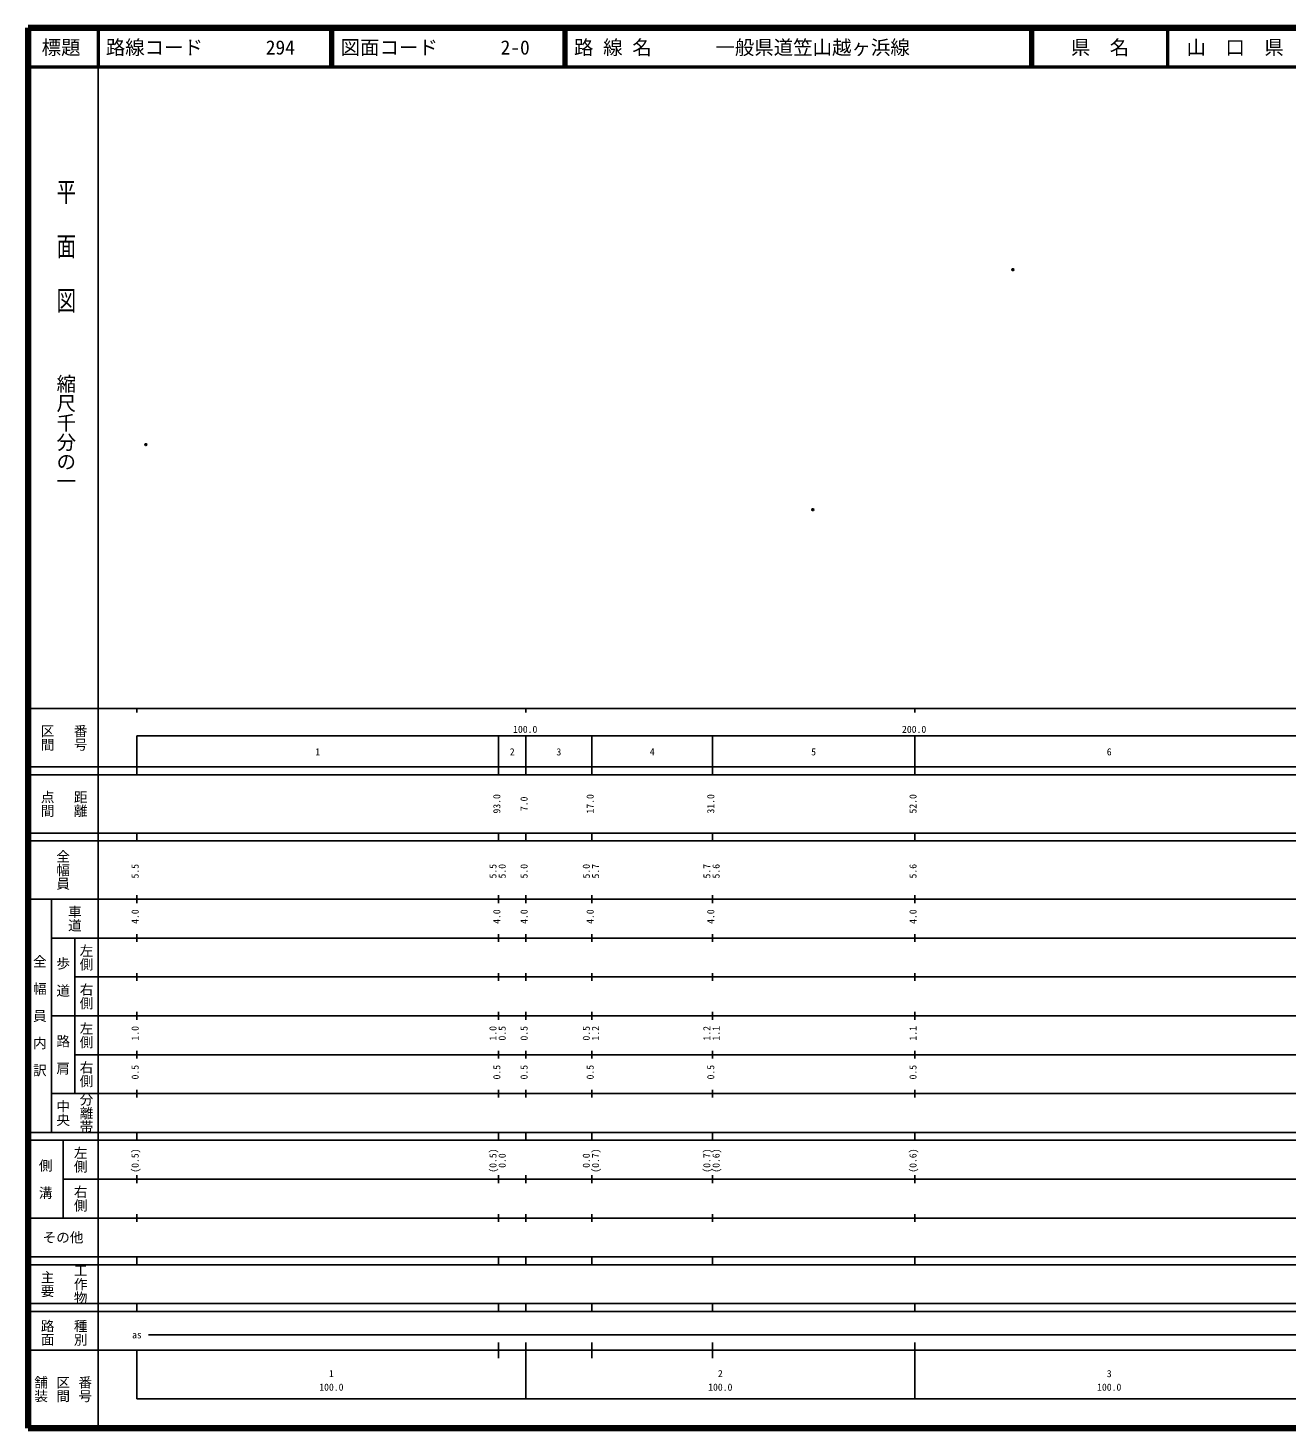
# Model space of a CAD drawing. Units: millimetres on the paper. Extents: x 40 to 680, y 20 to 380.
# Drawn here: x 40 to 363.7, y 20 to 380 of the extents above; entities that cross this region are included whole.
import ezdxf
from ezdxf.enums import TextEntityAlignment as Align

# ---------------------------------------------------------------- set-up
doc = ezdxf.new("R2010")
doc.units = ezdxf.units.MM
doc.header["$PDMODE"] = 32
doc.header["$PDSIZE"] = 0.5
doc.layers.add('M-OTRS', color=6, linetype='Continuous')
doc.layers.add('M-TTL-TXT', color=7, linetype='Continuous')
for name, color, linetype, lineweight in [('M-TTL', 2, 'Continuous', 140), ('M-TTL-BAND', 7, 'Continuous', 25), ('M-TTL-LINE', 7, 'Continuous', 50)]:
    doc.layers.add(name, color=color, linetype=linetype, lineweight=lineweight)
doc.styles.add('@ＭＳ ゴシック', font='')
doc.styles.add('ＭＳ ゴシック', font='')
doc.styles.get('@ＭＳ ゴシック').set_extended_font_data('@MS Gothic')
doc.styles.get('ＭＳ ゴシック').set_extended_font_data('MS Gothic')

msp = doc.modelspace()

# ---------------------------------------------------------------- linework, layer by layer
at = {"layer": 'M-OTRS'}
for p in [(293.229, 317.858), (70.319, 272.863), (241.764, 256.145)]:
    msp.add_point(p, dxfattribs=at)
at = {"layer": 'M-TTL'}
for p, q in [((40, 380), (40, 20)), ((680, 380), (40, 380)), ((40, 20), (680, 20))]:
    msp.add_line(p, q, dxfattribs=at)
at = {"layer": 'M-TTL-BAND'}
for p, q in [((58, 370), (58, 20)), ((40, 205), (579, 205)), ((68, 205), (68, 204)), ((168, 205), (168, 204)), ((268, 205), (268, 204)), ((68, 198), (579, 198)), ((68, 198), (68, 188)), ((161, 188), (161, 198)), ((168, 188), (168, 198)), ((185, 188), (185, 198)), ((216, 188), (216, 198)), ((268, 188), (268, 198)), ((40, 190), (579, 190)), ((40, 188), (579, 188)), ((40, 173), (579, 173)), ((68, 171), (68, 173)), ((161, 171), (161, 173)), ((168, 171), (168, 173)), ((185, 171), (185, 173)), ((216, 171), (216, 173)), ((268, 171), (268, 173)), ((40, 171), (579, 171)), ((40, 156), (579, 156)), ((46, 96), (46, 156)), ((68, 155), (68, 157)), ((161, 155), (161, 157)), ((168, 155), (168, 157)), ((185, 155), (185, 157)), ((216, 155), (216, 157)), ((268, 155), (268, 157)), ((46, 146), (579, 146)), ((52, 146), (52, 106)), ((68, 145), (68, 147)), ((161, 145), (161, 147)), ((168, 145), (168, 147)), ((185, 145), (185, 147)), ((216, 145), (216, 147)), ((268, 145), (268, 147)), ((68, 135), (68, 137)), ((161, 135), (161, 137)), ((168, 135), (168, 137)), ((185, 135), (185, 137)), ((216, 135), (216, 137)), ((268, 135), (268, 137)), ((52, 136), (579, 136)), ((46, 126), (579, 126)), ((68, 125), (68, 127)), ((161, 125), (161, 127)), ((168, 125), (168, 127)), ((185, 125), (185, 127)), ((216, 125), (216, 127)), ((268, 125), (268, 127)), ((52, 116), (579, 116)), ((68, 115), (68, 117)), ((161, 115), (161, 117)), ((168, 115), (168, 117)), ((185, 115), (185, 117)), ((216, 115), (216, 117)), ((268, 115), (268, 117)), ((46, 106), (579, 106)), ((68, 105), (68, 107)), ((161, 105), (161, 107)), ((168, 105), (168, 107)), ((185, 105), (185, 107)), ((216, 105), (216, 107)), ((268, 105), (268, 107)), ((40, 96), (579, 96)), ((40, 94), (579, 94)), ((49, 94), (49, 74)), ((68, 94), (68, 96)), ((161, 94), (161, 96)), ((168, 94), (168, 96)), ((185, 94), (185, 96)), ((216, 94), (216, 96)), ((268, 94), (268, 96)), ((49, 84), (579, 84)), ((68, 83), (68, 85)), ((161, 83), (161, 85)), ((168, 83), (168, 85)), ((185, 83), (185, 85)), ((216, 83), (216, 85)), ((268, 83), (268, 85)), ((40, 74), (579, 74)), ((68, 73), (68, 75)), ((161, 73), (161, 75)), ((168, 73), (168, 75)), ((185, 73), (185, 75)), ((216, 73), (216, 75)), ((268, 73), (268, 75)), ((40, 64), (579, 64)), ((40, 62), (579, 62)), ((68, 62), (68, 64)), ((161, 62), (161, 64)), ((168, 62), (168, 64)), ((185, 62), (185, 64)), ((216, 62), (216, 64)), ((268, 62), (268, 64)), ((40, 52), (579, 52)), ((68, 50), (68, 52)), ((161, 50), (161, 52)), ((168, 50), (168, 52)), ((185, 50), (185, 52)), ((216, 50), (216, 52)), ((268, 50), (268, 52)), ((40, 50), (579, 50)), ((71, 44), (565, 44)), ((40, 40), (579, 40)), ((68, 40), (68, 27.5)), ((161, 38), (161, 42)), ((168, 27.5), (168, 42)), ((185, 38), (185, 42)), ((216, 38), (216, 42)), ((268, 27.5), (268, 42)), ((68, 27.5), (579, 27.5))]:
    msp.add_line(p, q, dxfattribs=at)
at = {"layer": 'M-TTL-LINE'}
for p, q in [((58, 380), (58, 370)), ((117.75, 380), (117.75, 370)), ((118.25, 380), (118.25, 370)), ((177.75, 380), (177.75, 370)), ((178.25, 380), (178.25, 370)), ((297.75, 380), (297.75, 370)), ((298.25, 380), (298.25, 370)), ((333, 380), (333, 370)), ((40, 370), (680, 370))]:
    msp.add_line(p, q, dxfattribs=at)

# ---------------------------------------------------------------- texts
at = {"layer": 'M-TTL-BAND', "style": '@ＭＳ ゴシック', "width": 1.4}
msp.add_text('平  面  図', height=3.666, rotation=270, dxfattribs=at).set_placement((49.777, 306.475), align=Align.MIDDLE_RIGHT)
at = {"layer": 'M-TTL-BAND', "style": '@ＭＳ ゴシック'}
msp.add_text('縮尺千分の一', height=3.666, rotation=270, dxfattribs=at).set_placement((49.777, 261.03), align=Align.MIDDLE_RIGHT)
for s, p in [('区間', (45, 197.5)), ('番号', (53.5, 197.5)), ('点間', (45, 180.5)), ('距離', (53.5, 180.5)), ('全幅員', (49, 163.5)), ('車道', (52, 151)), ('左側', (55, 141)), ('全\u3000幅\u3000員\u3000内\u3000訳', (43, 126)), ('歩\u3000道', (49, 136)), ('右側', (55, 131)), ('左側', (55, 121)), ('路\u3000肩', (49, 116)), ('右側', (55, 111)), ('分離帯', (55, 101)), ('中央', (49, 101)), ('左側', (53.5, 89)), ('側\u3000溝', (44.5, 84)), ('右側', (53.5, 79)), ('工作物', (53.5, 57)), ('主要', (45, 57)), ('路面', (45, 44.5)), ('種別', (53.5, 44.5)), ('舗装', (43.333, 30)), ('区間', (49, 30)), ('番号', (54.667, 30))]:
    msp.add_text(s, height=2.566, rotation=270, dxfattribs=at).set_placement(p, align=Align.MIDDLE_CENTER)
at = {"layer": 'M-TTL-BAND', "style": 'ＭＳ ゴシック'}
for s, p in [('100.0', (167.844, 198.195)), ('200.0', (267.844, 198.195)), ('1', (114.5, 192.405)), ('2', (164.5, 192.405)), ('3', (176.5, 192.405)), ('4', (200.5, 192.405)), ('5', (242, 192.405)), ('6', (318, 192.405)), ('as', (68, 42.5)), ('1', (118, 32.523)), ('2', (218, 32.523)), ('3', (318, 32.523)), ('100.0', (118, 29.033)), ('100.0', (218, 29.033)), ('100.0', (318, 29.033))]:
    msp.add_text(s, height=1.833, dxfattribs=at).set_placement(p, align=Align.BOTTOM_CENTER)
for s, p in [('93.0', (162, 180.5)), ('7.0', (169, 180.5)), ('17.0', (186, 180.5)), ('31.0', (217, 180.5)), ('52.0', (269, 180.5)), ('5.5', (69, 163.174)), ('5.5', (161, 163.174)), ('5.0', (163.37, 163.174)), ('5.0', (169, 163.174)), ('5.0', (185, 163.174)), ('5.7', (187.37, 163.174)), ('5.7', (216, 163.174)), ('5.6', (218.37, 163.174)), ('5.6', (269, 163.174)), ('4.0', (69, 151.5)), ('4.0', (162, 151.5)), ('4.0', (169, 151.5)), ('4.0', (186, 151.5)), ('4.0', (217, 151.5)), ('4.0', (269, 151.5)), ('1.0', (69, 121.5)), ('1.0', (161, 121.5)), ('0.5', (163.37, 121.5)), ('0.5', (169, 121.5)), ('0.5', (185, 121.5)), ('1.2', (187.37, 121.5)), ('1.2', (216, 121.5)), ('1.1', (218.37, 121.5)), ('1.1', (269, 121.5)), ('0.5', (69, 111.5)), ('0.5', (162, 111.5)), ('0.5', (169, 111.5)), ('0.5', (186, 111.5)), ('0.5', (217, 111.5)), ('0.5', (269, 111.5)), ('(0.5)', (69, 88.764)), ('(0.5)', (161, 88.764)), ('0.0', (163.37, 88.764)), ('0.0', (185, 88.764)), ('(0.7)', (187.37, 88.764)), ('(0.7)', (216, 88.764)), ('(0.6)', (218.37, 88.764)), ('(0.6)', (269, 88.764))]:
    msp.add_text(s, height=1.833, rotation=90, dxfattribs=at).set_placement(p, align=Align.BOTTOM_CENTER)
msp.add_text('その他', height=2.566, dxfattribs=at).set_placement((49, 69), align=Align.MIDDLE_CENTER)
at = {"layer": 'M-TTL-TXT', "style": 'ＭＳ ゴシック'}
for s, p in [('標題', (48.5, 375)), ('県\u3000名', (315.625, 375)), ('山\u3000口\u3000県', (350.375, 375))]:
    msp.add_text(s, height=3.666, dxfattribs=at).set_placement(p, align=Align.MIDDLE_CENTER)
for s, p in [('路線コード', (60, 375)), ('294', (101.142, 375)), ('図面コード', (120.38, 375)), ('2-0', (161.521, 375)), ('路 線 名', (180.38, 375)), ('一般県道笠山越ヶ浜線', (216.734, 375))]:
    msp.add_text(s, height=3.666, dxfattribs=at).set_placement(p, align=Align.MIDDLE_LEFT)

doc.saveas('drawing.dxf')
